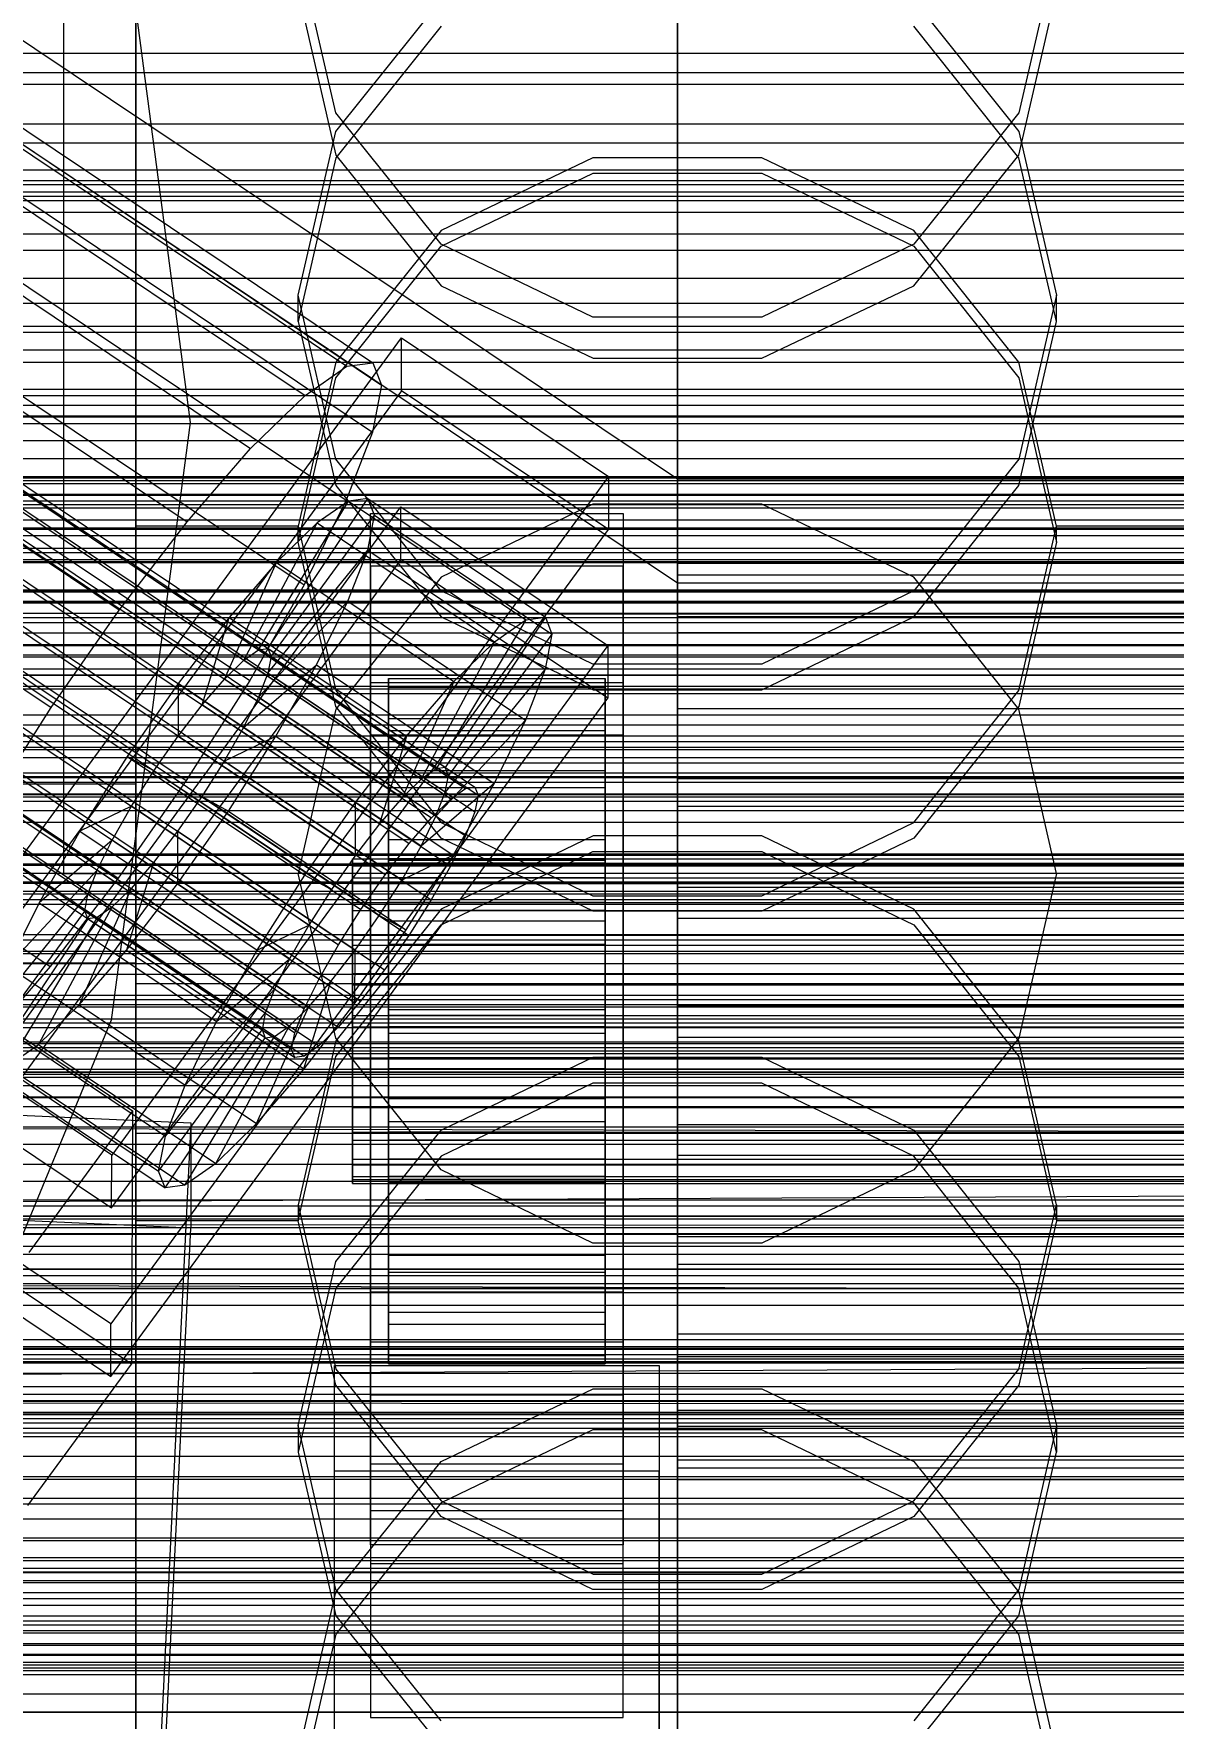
# Model space of a CAD drawing. Header units: millimetres. Extents: x -1970 to 59977, y -50268 to 6837.
# Drawn here: x -165.7 to -102.5, y -34321.8 to -34228.5 of the extents above; entities that cross this region are included whole.
import ezdxf

# ---------------------------------------------------------------- set-up
doc = ezdxf.new("R2010")
doc.units = ezdxf.units.MM
for name, color, linetype, lineweight in [('COTAS_O', 1, 'Continuous', 0), ('frontal_briquetadora', 7, 'Continuous', 0), ('frontal_C01', 7, 'Continuous', 0), ('frontal_C02', 7, 'Continuous', 0), ('frontal_C03', 7, 'Continuous', 0), ('frontal_mezcladora', 7, 'Continuous', 0), ('frontal_secador', 7, 'Continuous', 0)]:
    doc.layers.add(name, color=color, linetype=linetype, lineweight=lineweight)
doc.dimstyles.new('R19_100', dxfattribs={"dimtxt": 250, "dimasz": 150, "dimexe": 150, "dimexo": 80, "dimgap": 100, "dimtad": 1, "dimtih": 1, "dimtoh": 1, "dimdsep": 46, "dimcen": 0.09, "dimadec": 0, "dimazin": 0, "dimtfac": 1, "dimtdec": 4, "dimtofl": 0, "dimtmove": 0, "dimatfit": 3, "dimfxl": 1, "dimtolj": 1, "dimtzin": 0, "dimarcsym": 0})

# ---------------------------------------------------------------- blocks, each defined once
blk = doc.blocks.new('*D39')
at = {"layer": 'COTAS_O', "color": 0, "lineweight": -2, "transparency": 16777216}
for p, q in [((-1725, -34320), (-1725, -33550)), ((1725, -34320), (1725, -33550)), ((-1575, -33700), (1575, -33700))]:
    blk.add_line(p, q, dxfattribs=at)
at = {"layer": 'COTAS_O', "color": 0, "transparency": 16777216}
for points in [[(-1575, -33675), (-1575, -33725), (-1725, -33700)], [(1575, -33675), (1575, -33725), (1725, -33700)]]:
    blk.add_solid(points, dxfattribs=at)
at = {"layer": 'Defpoints', "color": 0, "transparency": 16777216}
for p in [(1725, -33700), (-1725, -34400), (1725, -34400)]:
    blk.add_point(p, dxfattribs=at)
blk = doc.blocks.new('*D42')
at = {"layer": 'COTAS_O', "color": 0, "lineweight": -2, "transparency": 16777216}
for p, q in [((-570, -33700), (200, -33700)), ((50, -34750), (50, -33850)), ((-570, -34900), (200, -34900))]:
    blk.add_line(p, q, dxfattribs=at)
at = {"layer": 'COTAS_O', "color": 0, "transparency": 16777216}
for points in [[(25, -33850), (75, -33850), (50, -33700)], [(25, -34750), (75, -34750), (50, -34900)]]:
    blk.add_solid(points, dxfattribs=at)
at = {"layer": 'Defpoints', "color": 0, "transparency": 16777216}
for p in [(-650, -33700), (50, -33700), (-650, -34900)]:
    blk.add_point(p, dxfattribs=at)
blk = doc.blocks.new('*D43')
at = {"layer": 'COTAS_O', "color": 0, "lineweight": -2, "transparency": 16777216}
for p, q in [((-650, -34820), (-650, -34050)), ((650, -34820), (650, -34050)), ((-500, -34200), (500, -34200))]:
    blk.add_line(p, q, dxfattribs=at)
at = {"layer": 'COTAS_O', "color": 0, "transparency": 16777216}
for points in [[(-500, -34175), (-500, -34225), (-650, -34200)], [(500, -34175), (500, -34225), (650, -34200)]]:
    blk.add_solid(points, dxfattribs=at)
at = {"layer": 'Defpoints', "color": 0, "transparency": 16777216}
for p in [(650, -34200), (-650, -34900), (650, -34900)]:
    blk.add_point(p, dxfattribs=at)

msp = doc.modelspace()

# ---------------------------------------------------------------- linework, layer by layer
at = {"layer": 'frontal_briquetadora'}
for p, q in [((-164, -34275), (-164, -34100)), ((-160, -34275), (-160, -34100)), ((-160, -34230.777), (-160, -34213.121)), ((-160, -34230.795), (-160, -34213.146)), ((-160, -34214.834), (-160, -34231.817)), ((-160, -34214.989), (-160, -34234.699)), ((-160, -34235.317), (-160, -34215.602)), ((-160, -34235.935), (-160, -34216.216)), ((-160, -34236.554), (-160, -34218.511)), ((-160, -34236.567), (-160, -34218.531)), ((-160, -34236.349), (-160, -34218.887)), ((-160, -34229.476), (-160, -34220.449)), ((-160, -34222.139), (-160, -34232.599)), ((-160, -34240.974), (-160, -34223.076)), ((-160, -34224.036), (-160, -34242.423)), ((-160, -34224.051), (-160, -34242.431)), ((-148.92, -34232.849), (-151, -34223.801)), ((-109, -34223.801), (-111.08, -34232.849)), ((-151, -34226.151), (-148.92, -34235.184)), ((-148.92, -34233.872), (-143.094, -34226.61)), ((-116.906, -34226.61), (-111.08, -34233.872)), ((-111.08, -34235.184), (-109, -34226.151)), ((-143.093, -34228.052), (-148.92, -34235.335)), ((-111.08, -34235.335), (-116.907, -34228.052)), ((-160, -34243.579), (-160, -34229.476)), ((-160, -34233.425), (-160, -34230)), ((-160, -34249.516), (-160, -34230.777)), ((-160, -34249.527), (-160, -34230.795)), ((-160, -34231.817), (-160, -34250.459)), ((-160, -34232.599), (-160, -34247.659)), ((-160, -34243.18), (-160, -34233.425)), ((-143.094, -34240.124), (-148.92, -34232.849)), ((-111.08, -34232.849), (-116.906, -34240.124)), ((-151, -34242.945), (-148.92, -34233.872)), ((-111.08, -34233.872), (-109, -34242.945)), ((-160, -34234.699), (-160, -34254.513)), ((-160, -34255.133), (-160, -34235.317)), ((-148.92, -34235.335), (-151, -34244.416)), ((-148.92, -34235.184), (-143.093, -34242.429)), ((-134.674, -34235.331), (-143.094, -34239.371)), ((-125.326, -34235.331), (-134.674, -34235.331)), ((-116.906, -34239.371), (-125.326, -34235.331)), ((-116.907, -34242.429), (-111.08, -34235.184)), ((-109, -34244.416), (-111.08, -34235.335)), ((-160, -34255.753), (-160, -34235.935)), ((-143.093, -34240.238), (-134.673, -34236.188)), ((-134.673, -34236.188), (-125.327, -34236.188)), ((-125.327, -34236.188), (-116.907, -34240.238)), ((-160, -34255.296), (-160, -34236.349)), ((-160, -34255.539), (-160, -34236.554)), ((-160, -34255.545), (-160, -34236.567)), ((-143.094, -34239.371), (-148.92, -34246.657)), ((-111.08, -34246.657), (-116.906, -34239.371)), ((-148.92, -34247.536), (-143.093, -34240.238)), ((-134.674, -34244.169), (-143.094, -34240.124)), ((-116.906, -34240.124), (-125.326, -34244.169)), ((-116.907, -34240.238), (-111.08, -34247.536)), ((-160, -34260.18), (-160, -34240.974)), ((-160, -34244.812), (-160, -34242.235)), ((-160, -34242.235), (-160, -34246.502)), ((-160, -34242.423), (-160, -34261.608)), ((-160, -34242.431), (-160, -34261.61)), ((-143.093, -34242.429), (-134.673, -34246.449)), ((-125.327, -34246.449), (-116.907, -34242.429)), ((-160, -34257.779), (-160, -34243.18)), ((-160, -34260.611), (-160, -34243.579)), ((-148.92, -34252.035), (-151, -34242.945)), ((-151, -34244.416), (-151, -34242.945)), ((-109, -34242.945), (-111.08, -34252.036)), ((-109, -34244.416), (-109, -34242.945)), ((-151, -34244.416), (-148.92, -34253.497)), ((-125.326, -34244.169), (-134.674, -34244.169)), ((-111.08, -34253.497), (-109, -34244.416)), ((-160, -34253.838), (-160, -34244.812)), ((-160, -34246.502), (-160, -34256.961)), ((-134.673, -34246.449), (-125.327, -34246.449)), ((-148.92, -34246.657), (-151, -34255.753)), ((-109, -34255.753), (-111.08, -34246.657)), ((-160, -34247.659), (-160, -34265.027)), ((-151, -34256.636), (-148.92, -34247.536)), ((-111.08, -34247.536), (-109, -34256.636)), ((-160, -34268.879), (-160, -34249.516)), ((-160, -34268.884), (-160, -34249.527)), ((-160, -34250.459), (-160, -34270.044)), ((-143.094, -34259.336), (-148.92, -34252.035)), ((-111.08, -34252.036), (-116.906, -34259.336)), ((-160, -34267.941), (-160, -34253.838)), ((-148.92, -34253.497), (-143.093, -34260.779)), ((-116.907, -34260.779), (-111.08, -34253.497)), ((-160, -34254.513), (-160, -34274.379)), ((-134.674, -34254.527), (-143.094, -34258.582)), ((-125.326, -34254.527), (-134.674, -34254.527)), ((-116.906, -34258.582), (-125.326, -34254.527)), ((-160, -34275), (-160, -34255.133)), ((-160, -34275), (-160, -34255.296)), ((-160, -34275), (-160, -34255.545)), ((-151, -34255.753), (-160, -34255.753)), ((-160, -34275.621), (-160, -34255.753)), ((-151, -34256.636), (-151, -34255.753)), ((-151, -34255.753), (-148.92, -34264.86)), ((-111.08, -34264.86), (-109, -34255.753)), ((-109, -34256.636), (-109, -34255.753)), ((-91, -34255.753), (-109, -34255.753)), ((-148.92, -34265.737), (-151, -34256.636)), ((-109, -34256.636), (-111.08, -34265.737)), ((-160, -34256.961), (-160, -34272.021)), ((-160, -34275), (-160, -34257.779)), ((-143.094, -34258.582), (-148.92, -34265.888)), ((-111.08, -34265.888), (-116.906, -34258.582)), ((-134.674, -34263.393), (-143.094, -34259.336)), ((-116.906, -34259.336), (-125.326, -34263.393)), ((-160, -34279.956), (-160, -34260.18)), ((-160, -34260.611), (200, -34260.611)), ((-160, -34277.979), (-160, -34260.611)), ((-143.093, -34260.779), (-134.673, -34264.821)), ((-125.327, -34264.821), (-116.907, -34260.779)), ((-160, -34261.61), (-160, -34281.116)), ((-125.326, -34263.393), (-134.674, -34263.393)), ((-160, -34265.027), (200, -34265.027)), ((-160, -34265.027), (-160, -34282.059)), ((-148.92, -34264.86), (-143.094, -34272.168)), ((-134.673, -34264.821), (-125.327, -34264.821)), ((-116.906, -34272.168), (-111.08, -34264.86)), ((-148.92, -34265.888), (-151, -34275)), ((-143.093, -34273.035), (-148.92, -34265.737)), ((-111.08, -34265.737), (-116.907, -34273.035)), ((-109, -34275), (-111.08, -34265.888)), ((-160, -34284.973), (-160, -34267.941)), ((-160, -34288.446), (-160, -34268.879)), ((200, -34268.884), (-160, -34268.884)), ((-160, -34288.435), (-160, -34268.884)), ((-160, -34270.044), (-396, -34270.044)), ((-160, -34270.044), (-160, -34289.82)), ((-160, -34272.021), (-160, -34289.389)), ((-143.094, -34272.168), (-134.674, -34276.228)), ((-125.326, -34276.228), (-116.906, -34272.168)), ((-134.673, -34272.915), (-143.093, -34276.965)), ((-134.673, -34277.085), (-143.093, -34273.035)), ((-125.327, -34272.915), (-134.673, -34272.915)), ((-116.907, -34276.965), (-125.327, -34272.915)), ((-116.907, -34273.035), (-125.327, -34277.085)), ((-160, -34274.379), (-160, -34294.247)), ((-143.094, -34277.832), (-134.674, -34273.772)), ((-134.674, -34273.772), (-125.326, -34273.772)), ((-125.326, -34273.772), (-116.906, -34277.832)), ((-160, -34275), (-396, -34275)), ((-164, -34275), (-160, -34275)), ((200, -34275), (-160, -34275)), ((-160, -34275), (-160, -34294.5)), ((-160, -34275), (-160, -34294.704)), ((-160, -34275), (-160, -34292.221)), ((-160, -34275), (-160, -34294.515)), ((-151, -34275), (-160, -34275)), ((-160, -34275), (-160, -34294.867)), ((-148.92, -34284.112), (-151, -34275)), ((-109, -34275), (-111.08, -34284.112)), ((-91, -34275), (-109, -34275)), ((-160, -34295.487), (-160, -34275.621)), ((-134.674, -34276.228), (-125.326, -34276.228)), ((-143.093, -34276.965), (-148.92, -34284.263)), ((-125.327, -34277.085), (-134.673, -34277.085)), ((-111.08, -34284.263), (-116.907, -34276.965)), ((-160, -34293.039), (-160, -34277.979)), ((-148.92, -34285.14), (-143.094, -34277.832)), ((-116.906, -34277.832), (-111.08, -34285.14)), ((-160, -34279.956), (-396, -34279.956)), ((-160, -34299.541), (-160, -34279.956)), ((200, -34281.116), (-160, -34281.116)), ((-160, -34281.116), (-160, -34300.517)), ((-160, -34281.121), (-160, -34300.538)), ((-160, -34282.059), (-160, -34296.162)), ((-148.92, -34284.263), (-151, -34293.364)), ((-143.094, -34291.418), (-148.92, -34284.112)), ((-111.08, -34284.112), (-116.906, -34291.418)), ((-109, -34293.364), (-111.08, -34284.263)), ((-160, -34284.973), (200, -34284.973)), ((-160, -34302.341), (-160, -34284.973)), ((-151, -34294.247), (-148.92, -34285.14)), ((-143.093, -34289.221), (-134.673, -34285.179)), ((-134.673, -34285.179), (-125.327, -34285.179)), ((-125.327, -34285.179), (-116.907, -34289.221)), ((-111.08, -34285.14), (-109, -34294.247)), ((-134.674, -34286.607), (-143.094, -34290.664)), ((-125.326, -34286.607), (-134.674, -34286.607)), ((-116.906, -34290.664), (-125.326, -34286.607)), ((-160, -34307.656), (-160, -34288.435)), ((-160, -34307.682), (-160, -34288.446)), ((-160, -34289.389), (200, -34289.389)), ((-160, -34289.389), (-160, -34306.421)), ((-148.92, -34296.503), (-143.093, -34289.221)), ((-116.907, -34289.221), (-111.08, -34296.503)), ((-160, -34289.82), (-160, -34309.026)), ((-143.094, -34290.664), (-148.92, -34297.965)), ((-111.08, -34297.964), (-116.906, -34290.664)), ((-160, -34292.221), (-160, -34306.82)), ((-134.674, -34295.473), (-143.094, -34291.418)), ((-116.906, -34291.418), (-125.326, -34295.473)), ((-160, -34303.498), (-160, -34293.039)), ((-151, -34293.364), (-151, -34294.247)), ((-151, -34293.364), (-148.92, -34302.464)), ((-111.08, -34302.464), (-109, -34293.364)), ((-109, -34293.364), (-109, -34294.247)), ((-151, -34294.247), (-160, -34294.247)), ((-160, -34294.247), (-160, -34314.065)), ((-160, -34294.5), (-160, -34313.519)), ((-160, -34294.515), (-160, -34313.55)), ((-160, -34294.704), (-160, -34313.651)), ((-160, -34294.867), (-160, -34314.683)), ((-148.92, -34303.343), (-151, -34294.247)), ((-109, -34294.247), (-111.08, -34303.343)), ((-91, -34294.247), (-109, -34294.247)), ((-160, -34315.301), (-160, -34295.487)), ((-125.326, -34295.473), (-134.674, -34295.473)), ((-160, -34296.162), (-160, -34305.188)), ((-151, -34305.584), (-148.92, -34296.503)), ((-111.08, -34296.503), (-109, -34305.584)), ((-148.92, -34297.965), (-151, -34307.055)), ((-109, -34307.055), (-111.08, -34297.964)), ((-160, -34318.183), (-160, -34299.541)), ((-160, -34300.517), (-160, -34319.289)), ((-160, -34300.538), (-160, -34319.325)), ((-160, -34317.401), (-160, -34302.341)), ((-148.92, -34302.464), (-143.093, -34309.762)), ((-116.907, -34309.762), (-111.08, -34302.464)), ((-143.094, -34310.629), (-148.92, -34303.343)), ((-111.08, -34303.343), (-116.906, -34310.629)), ((-160, -34307.765), (-160, -34303.498)), ((-143.093, -34307.571), (-134.673, -34303.551)), ((-134.673, -34303.551), (-125.327, -34303.551)), ((-125.327, -34303.551), (-116.907, -34307.571)), ((-160, -34305.188), (-160, -34307.765)), ((-151, -34305.584), (-151, -34307.055)), ((-148.92, -34314.665), (-151, -34305.584)), ((-134.674, -34305.831), (-143.094, -34309.876)), ((-125.326, -34305.831), (-134.674, -34305.831)), ((-116.906, -34309.876), (-125.326, -34305.831)), ((-109, -34305.584), (-111.08, -34314.665)), ((-109, -34305.584), (-109, -34307.055)), ((-160, -34306.421), (-160, -34320.524)), ((-160, -34306.82), (-160, -34316.575)), ((-151, -34307.055), (-148.92, -34316.128)), ((-111.08, -34316.128), (-109, -34307.055)), ((-160, -34326.072), (-160, -34307.656)), ((-160, -34326.113), (-160, -34307.682)), ((-148.92, -34314.816), (-143.093, -34307.571)), ((-116.907, -34307.571), (-111.08, -34314.816)), ((-160, -34309.026), (-160, -34326.924)), ((-143.094, -34309.876), (-148.92, -34317.151)), ((-143.093, -34309.762), (-134.673, -34313.812)), ((-125.327, -34313.812), (-116.907, -34309.762)), ((-111.08, -34317.151), (-116.906, -34309.876)), ((-134.674, -34314.669), (-143.094, -34310.629)), ((-116.906, -34310.629), (-125.326, -34314.669)), ((-160, -34313.519), (-160, -34331.59)), ((-160, -34313.55), (-160, -34331.635)), ((-160, -34313.651), (-160, -34331.113)), ((-160, -34314.065), (-160, -34333.784)), ((-160, -34314.683), (-160, -34334.398)), ((-143.093, -34321.948), (-148.92, -34314.665)), ((-125.326, -34314.669), (-134.674, -34314.669)), ((-134.673, -34313.812), (-125.327, -34313.812)), ((-111.08, -34314.665), (-116.907, -34321.948)), ((-160, -34335.011), (-160, -34315.301)), ((-151, -34323.849), (-148.92, -34314.816)), ((-111.08, -34314.816), (-109, -34323.849)), ((-148.92, -34316.128), (-143.094, -34323.39)), ((-116.906, -34323.39), (-111.08, -34316.128)), ((-160, -34316.575), (-160, -34320)), ((-160, -34327.861), (-160, -34317.401)), ((-148.92, -34317.151), (-151, -34326.199)), ((-109, -34326.199), (-111.08, -34317.151)), ((-160, -34335.166), (-160, -34318.183)), ((-160, -34319.289), (-160, -34336.971)), ((-160, -34319.325), (-160, -34337.021)), ((-160, -34320.524), (-160, -34329.551))]:
    msp.add_line(p, q, dxfattribs=at)
at = {"layer": 'frontal_C01'}
for p, q in [((-130, -34428.251), (-130, -34116.064)), ((-130, -34121.752), (-130, -34433.939)), ((-425, -34231.251), (425, -34231.251)), ((-311.15, -34284.83), (311.15, -34284.83)), ((-311.15, -34285.272), (311.15, -34285.272)), ((-311.15, -34286.115), (311.15, -34286.115)), ((-311.15, -34287.412), (311.15, -34287.412)), ((-311.15, -34289.04), (311.15, -34289.04)), ((-311.15, -34291.103), (311.15, -34291.103)), ((-311.15, -34293.405), (311.15, -34293.405)), ((-311.15, -34296.094), (311.15, -34296.094)), ((-311.15, -34298.913), (311.15, -34298.913)), ((-440, -34301.196), (440, -34301.196)), ((-440, -34301.353), (440, -34301.353)), ((-440, -34301.652), (440, -34301.652)), ((-440, -34302.111), (440, -34302.111)), ((311.15, -34302.045), (-311.15, -34302.045)), ((-440, -34302.688), (440, -34302.688)), ((-440, -34303.419), (440, -34303.419)), ((-440, -34304.235), (440, -34304.235)), ((-440, -34305.188), (440, -34305.188)), ((-311.15, -34305.189), (311.15, -34305.189)), ((-440, -34306.186), (440, -34306.186)), ((440, -34307.296), (-440, -34307.296)), ((-440, -34308.41), (440, -34308.41)), ((-311.15, -34308.55), (311.15, -34308.55)), ((-440, -34309.601), (440, -34309.601)), ((-440, -34310.754), (440, -34310.754)), ((-311.15, -34311.805), (311.15, -34311.805)), ((-440, -34311.945), (440, -34311.945)), ((-440, -34313.059), (440, -34313.059)), ((-440, -34314.169), (440, -34314.169)), ((-440, -34315.168), (440, -34315.168)), ((-311.15, -34315.166), (311.15, -34315.166)), ((-440, -34316.121), (440, -34316.121)), ((-440, -34316.936), (440, -34316.936)), ((-440, -34317.668), (440, -34317.668)), ((-440, -34318.244), (440, -34318.244)), ((-311.15, -34318.31), (311.15, -34318.31)), ((-440, -34318.704), (440, -34318.704)), ((-440, -34319.002), (440, -34319.002)), ((-440, -34319.159), (440, -34319.159)), ((-311.15, -34321.442), (311.15, -34321.442))]:
    msp.add_line(p, q, dxfattribs=at)
at = {"layer": 'frontal_C02'}
for p, q in [((-130, -34253.153), (-130, -33968.332)), ((-130, -33974.073), (-130, -34258.894)), ((-331.181, -34123.206), (-146.872, -34246.69)), ((-332.629, -34123.403), (-148.32, -34246.887)), ((-334.938, -34125.027), (-150.629, -34248.511)), ((-330.692, -34124.45), (-146.383, -34247.934)), ((-355.53, -34127.044), (-141.731, -34270.286)), ((-355.017, -34126.974), (-141.218, -34270.216)), ((-331.197, -34127.049), (-146.887, -34250.533)), ((-356.348, -34127.62), (-142.549, -34270.861)), ((-354.844, -34127.415), (-141.045, -34270.657)), ((-337.95, -34127.967), (-153.641, -34251.451)), ((-357.415, -34128.661), (-143.617, -34271.903)), ((-355.022, -34128.336), (-141.224, -34271.577)), ((-355.541, -34129.675), (-141.742, -34272.916)), ((-358.659, -34130.099), (-144.861, -34273.34)), ((-356.363, -34131.34), (-142.565, -34274.581)), ((-332.659, -34130.826), (-148.35, -34254.31)), ((-146.196, -34275.075), (-359.995, -34131.833)), ((-341.461, -34132.023), (-157.152, -34255.507)), ((-357.434, -34133.217), (-143.635, -34276.459)), ((-361.332, -34133.747), (-147.533, -34276.989)), ((-358.68, -34135.18), (-144.881, -34278.422)), ((-362.578, -34135.71), (-148.779, -34278.952)), ((-334.981, -34135.525), (-150.672, -34259.009)), ((-360.017, -34137.094), (-146.218, -34280.336)), ((-160.922, -34260.403), (-345.231, -34136.919)), ((-363.648, -34137.588), (-149.85, -34280.829)), ((-361.352, -34138.829), (-147.554, -34282.07)), ((-364.471, -34139.253), (-150.672, -34282.494)), ((-364.989, -34140.591), (-151.191, -34283.833)), ((-362.596, -34140.266), (-148.798, -34283.508)), ((-338.003, -34140.825), (-153.694, -34264.309)), ((-365.168, -34141.512), (-151.369, -34284.754)), ((-364.995, -34141.953), (-151.196, -34285.194)), ((-364.482, -34141.883), (-150.683, -34285.125)), ((-363.664, -34141.308), (-149.865, -34284.549)), ((-349.002, -34142.321), (-164.693, -34265.805)), ((-341.52, -34146.364), (-157.211, -34269.848)), ((-345.291, -34151.766), (-160.982, -34275.25)), ((-349.061, -34156.662), (-164.752, -34280.146)), ((-130, -34253.153), (-228.298, -34187.295)), ((-228.298, -34193.036), (-130, -34258.894)), ((-172.809, -34282.915), (-145.277, -34245.322)), ((-145.289, -34248.245), (-145.277, -34245.322)), ((-145.277, -34245.322), (-133.809, -34253.006)), ((-150.629, -34248.511), (-148.32, -34246.887)), ((-148.32, -34246.887), (-146.872, -34246.69)), ((-146.872, -34246.69), (-146.383, -34247.934)), ((-145.289, -34248.245), (-172.821, -34285.838)), ((-146.383, -34247.934), (-146.887, -34250.533)), ((-133.821, -34255.928), (-145.289, -34248.245)), ((-153.641, -34251.451), (-150.629, -34248.511)), ((-146.887, -34250.533), (-148.35, -34254.31)), ((-157.152, -34255.507), (-153.641, -34251.451)), ((-133.809, -34253.006), (-161.341, -34290.598)), ((-133.809, -34253.006), (-133.821, -34255.928)), ((-130, -34537.975), (-130, -34253.153)), ((0, -34253.153), (-130, -34253.153)), ((-172.847, -34292.267), (-145.315, -34254.675)), ((-153.199, -34262.602), (-148.226, -34254.358)), ((-152.686, -34262.532), (-147.143, -34254.211)), ((-148.35, -34254.31), (-150.672, -34259.009)), ((-148.226, -34254.358), (-149.953, -34255.573)), ((-147.143, -34254.211), (-148.226, -34254.358)), ((-148.226, -34254.358), (-138.396, -34260.944)), ((-147.143, -34254.211), (-137.313, -34260.797)), ((-146.777, -34255.141), (-147.143, -34254.211)), ((-145.327, -34257.597), (-145.315, -34254.675)), ((-145.315, -34254.675), (-133.847, -34262.358)), ((-160.922, -34260.403), (-157.152, -34255.507)), ((-154.017, -34263.178), (-149.953, -34255.573)), ((-152.513, -34262.973), (-146.777, -34255.141)), ((-149.953, -34255.573), (-152.207, -34257.772)), ((-149.953, -34255.573), (-140.123, -34262.159)), ((-147.155, -34257.085), (-146.777, -34255.141)), ((-147, -34257.975), (-147, -34255.052)), ((-147, -34255.052), (-133, -34255.052)), ((-147, -34300.956), (-147, -34255.052)), ((-146.777, -34255.141), (-136.948, -34261.727)), ((-133, -34255.052), (-133, -34257.975)), ((-133, -34255.052), (-133, -34300.956)), ((-161.353, -34293.521), (-133.821, -34255.928)), ((-145.327, -34257.597), (-172.859, -34295.19)), ((-152.692, -34263.894), (-147.155, -34257.085)), ((-148.249, -34259.911), (-147.155, -34257.085)), ((-147.155, -34257.085), (-137.325, -34263.671)), ((-133.859, -34265.281), (-145.327, -34257.597)), ((-155.085, -34264.219), (-152.207, -34257.772)), ((-152.207, -34257.772), (-154.833, -34260.807)), ((-152.207, -34257.772), (-142.377, -34264.358)), ((-133, -34257.975), (-147, -34257.975)), ((-147, -34257.975), (-147, -34303.879)), ((-133, -34303.879), (-133, -34257.975)), ((-130, -34258.895), (-130, -34257.801)), ((-130, -34257.801), (-130, -34258.437)), ((-130, -34257.801), (130, -34257.801)), ((-130, -34258.437), (-130, -34260.76)), ((-130, -34258.437), (130, -34258.437)), ((-150.672, -34259.009), (-153.694, -34264.309)), ((-130, -34258.894), (-130, -34543.716)), ((-130, -34258.894), (0, -34258.894)), ((-130, -34261.644), (-130, -34258.895)), ((-130, -34258.895), (130, -34258.895)), ((-164.693, -34265.805), (-160.922, -34260.403)), ((-153.21, -34265.233), (-148.249, -34259.911)), ((-149.985, -34263.426), (-148.249, -34259.911)), ((-148.249, -34259.911), (-138.419, -34266.497)), ((-154.833, -34260.807), (-157.653, -34264.469)), ((-156.329, -34265.657), (-154.833, -34260.807)), ((-154.833, -34260.807), (-145.003, -34267.392)), ((-138.396, -34260.944), (-143.369, -34269.188)), ((-137.313, -34260.797), (-142.856, -34269.118)), ((-140.123, -34262.159), (-138.396, -34260.944)), ((-138.396, -34260.944), (-137.313, -34260.797)), ((-137.313, -34260.797), (-136.948, -34261.727)), ((-130, -34260.76), (-130, -34264.611)), ((-130, -34260.76), (130, -34260.76)), ((-133.847, -34262.358), (-161.379, -34299.951)), ((-140.123, -34262.159), (-144.188, -34269.763)), ((-136.948, -34261.727), (-142.683, -34269.559)), ((-142.377, -34264.358), (-140.123, -34262.159)), ((-136.948, -34261.727), (-137.325, -34263.671)), ((-133.847, -34262.358), (-133.859, -34265.281)), ((-130, -34265.861), (-130, -34261.644)), ((-130, -34261.644), (130, -34261.644)), ((-155.085, -34264.219), (-154.017, -34263.178)), ((-154.017, -34263.178), (-153.199, -34262.602)), ((-144.188, -34269.763), (-154.017, -34263.178)), ((-153.199, -34262.602), (-152.686, -34262.532)), ((-143.369, -34269.188), (-153.199, -34262.602)), ((-152.513, -34262.973), (-152.692, -34263.894)), ((-142.856, -34269.118), (-152.686, -34262.532)), ((-152.686, -34262.532), (-152.513, -34262.973)), ((-142.683, -34269.559), (-152.513, -34262.973)), ((-156.329, -34265.657), (-155.085, -34264.219)), ((-145.255, -34270.805), (-155.085, -34264.219)), ((-154.033, -34266.898), (-149.985, -34263.426)), ((-152.692, -34263.894), (-153.21, -34265.233)), ((-142.862, -34270.48), (-152.692, -34263.894)), ((-152.246, -34267.391), (-149.985, -34263.426)), ((-149.985, -34263.426), (-140.156, -34270.012)), ((-146, -34274.191), (-146, -34264.197)), ((-146, -34264.197), (-146, -34264.673)), ((-146, -34264.197), (-134, -34264.197)), ((-146, -34265.015), (-146, -34264.197)), ((-137.325, -34263.671), (-142.862, -34270.48)), ((-137.325, -34263.671), (-138.419, -34266.497)), ((-134, -34264.673), (-134, -34264.197)), ((-134, -34264.197), (-134, -34274.191)), ((-134, -34264.197), (-134, -34265.015)), ((-450, -34264.768), (450, -34264.768)), ((-157.653, -34264.469), (-160.474, -34268.509)), ((-157.653, -34264.469), (-157.665, -34267.391)), ((-147.823, -34271.055), (-157.653, -34264.469)), ((-153.694, -34264.309), (-157.211, -34269.848)), ((-147, -34267.327), (-147, -34264.405)), ((-147, -34264.405), (-133, -34264.405)), ((-147, -34310.309), (-147, -34264.405)), ((-146, -34274.416), (-146, -34264.673)), ((-146, -34264.673), (-146, -34266.41)), ((-146, -34264.673), (-134, -34264.673)), ((-146, -34274.578), (-146, -34265.015)), ((-146, -34265.015), (-134, -34265.015)), ((-146, -34267.071), (-146, -34265.015)), ((-142.377, -34264.358), (-145.255, -34270.805)), ((-145.003, -34267.392), (-142.377, -34264.358)), ((-134, -34266.41), (-134, -34264.673)), ((-134, -34264.673), (-134, -34274.416)), ((-134, -34265.015), (-134, -34274.578)), ((-134, -34265.015), (-134, -34267.071)), ((-133, -34264.405), (-133, -34267.327)), ((-133, -34264.405), (-133, -34310.309)), ((-130, -34264.611), (-130, -34269.728)), ((-130, -34264.611), (130, -34264.611)), ((-168.21, -34271.344), (-164.693, -34265.805)), ((-161.391, -34302.874), (-133.859, -34265.281)), ((-157.665, -34267.391), (-156.329, -34265.657)), ((-146.499, -34272.242), (-156.329, -34265.657)), ((-153.21, -34265.233), (-154.033, -34266.898)), ((-143.38, -34271.818), (-153.21, -34265.233)), ((-130, -34271.258), (-130, -34265.861)), ((-130, -34265.861), (130, -34265.861)), ((-154.033, -34266.898), (-155.103, -34268.775)), ((-144.203, -34273.483), (-154.033, -34266.898)), ((-146, -34275.239), (-146, -34266.41)), ((-146, -34266.41), (-146, -34269.291)), ((-146, -34266.41), (-134, -34266.41)), ((-146, -34275.553), (-146, -34267.071)), ((-146, -34267.071), (-134, -34267.071)), ((-146, -34270.226), (-146, -34267.071)), ((-138.419, -34266.497), (-143.38, -34271.818)), ((-138.419, -34266.497), (-140.156, -34270.012)), ((-134, -34269.291), (-134, -34266.41)), ((-134, -34266.41), (-134, -34275.239)), ((-134, -34267.071), (-134, -34275.553)), ((-134, -34267.071), (-134, -34270.226)), ((-159.001, -34269.305), (-157.665, -34267.391)), ((-157.665, -34267.391), (-147.835, -34273.977)), ((-155.103, -34268.775), (-152.246, -34267.391)), ((-154.877, -34271.534), (-152.246, -34267.391)), ((-152.246, -34267.391), (-142.416, -34273.976)), ((-147.823, -34271.055), (-145.003, -34267.392)), ((-133, -34267.327), (-147, -34267.327)), ((-147, -34267.327), (-147, -34313.232)), ((-145.003, -34267.392), (-146.499, -34272.242)), ((-133, -34313.232), (-133, -34267.327)), ((-160.474, -34268.509), (-163.105, -34272.653)), ((-159.001, -34269.305), (-160.474, -34268.509)), ((-160.474, -34268.509), (-150.644, -34275.095)), ((-155.103, -34268.775), (-156.35, -34270.738)), ((-145.274, -34275.361), (-155.103, -34268.775)), ((-157.211, -34269.848), (-160.982, -34275.25)), ((-160.247, -34271.268), (-159.001, -34269.305)), ((-149.171, -34275.891), (-159.001, -34269.305)), ((-146, -34276.604), (-146, -34269.291)), ((-146, -34269.291), (-146, -34273.119)), ((-146, -34269.291), (-134, -34269.291)), ((-144.188, -34269.763), (-145.255, -34270.805)), ((-143.369, -34269.188), (-144.188, -34269.763)), ((-142.856, -34269.118), (-143.369, -34269.188)), ((-142.862, -34270.48), (-142.683, -34269.559)), ((-142.683, -34269.559), (-142.856, -34269.118)), ((-134, -34273.119), (-134, -34269.291)), ((-134, -34269.291), (-134, -34276.604)), ((-130, -34269.728), (-130, -34275.762)), ((-130, -34269.728), (130, -34269.728)), ((-156.35, -34270.738), (-157.686, -34272.652)), ((-156.35, -34270.738), (-154.877, -34271.534)), ((-146.52, -34277.324), (-156.35, -34270.738)), ((-145.255, -34270.805), (-146.499, -34272.242)), ((-146, -34277.047), (-146, -34270.226)), ((-146, -34270.226), (-134, -34270.226)), ((-146, -34274.264), (-146, -34270.226)), ((-140.156, -34270.012), (-144.203, -34273.483)), ((-143.38, -34271.818), (-142.862, -34270.48)), ((-142.549, -34270.861), (-141.731, -34270.286)), ((-140.156, -34270.012), (-142.416, -34273.976)), ((-141.731, -34270.286), (-141.218, -34270.216)), ((-141.045, -34270.657), (-141.224, -34271.577)), ((-141.218, -34270.216), (-141.045, -34270.657)), ((-134, -34270.226), (-134, -34277.047)), ((-134, -34270.226), (-134, -34274.264)), ((-160.247, -34271.268), (-163.105, -34272.653)), ((-161.318, -34273.146), (-160.247, -34271.268)), ((-150.417, -34277.854), (-160.247, -34271.268)), ((-157.698, -34275.575), (-154.877, -34271.534)), ((-154.877, -34271.534), (-145.047, -34278.12)), ((-150.644, -34275.095), (-147.823, -34271.055)), ((-147.835, -34273.977), (-147.823, -34271.055)), ((-143.617, -34271.903), (-142.549, -34270.861)), ((-141.224, -34271.577), (-141.742, -34272.916)), ((-130, -34277.469), (-130, -34271.258)), ((-130, -34271.258), (130, -34271.258)), ((-163.105, -34272.653), (-165.365, -34276.617)), ((-163.105, -34272.653), (-153.275, -34279.239)), ((-157.686, -34272.652), (-159.022, -34274.387)), ((-157.686, -34272.652), (-157.698, -34275.575)), ((-147.856, -34279.238), (-157.686, -34272.652)), ((-146.499, -34272.242), (-147.835, -34273.977)), ((-144.861, -34273.34), (-143.617, -34271.903)), ((-144.203, -34273.483), (-143.38, -34271.818)), ((-161.318, -34273.146), (-165.365, -34276.617)), ((-162.14, -34274.811), (-161.318, -34273.146)), ((-151.488, -34279.732), (-161.318, -34273.146)), ((-146.196, -34275.075), (-144.861, -34273.34)), ((-146, -34278.417), (-146, -34273.119)), ((-146, -34273.119), (-146, -34277.632)), ((-146, -34273.119), (-134, -34273.119)), ((-145.274, -34275.361), (-144.203, -34273.483)), ((-141.742, -34272.916), (-142.565, -34274.581)), ((-134, -34277.632), (-134, -34273.119)), ((-134, -34273.119), (-134, -34278.417)), ((-159.022, -34274.387), (-160.518, -34279.237)), ((-159.022, -34274.387), (-160.266, -34275.824)), ((-149.192, -34280.973), (-159.022, -34274.387)), ((-147.835, -34273.977), (-149.171, -34275.891)), ((-148, -34274.578), (-148, -34274.191)), ((-148, -34274.191), (-148, -34274.416)), ((-148, -34274.191), (148, -34274.191)), ((-148, -34274.416), (-148, -34275.239)), ((-148, -34274.416), (148, -34274.416)), ((-146, -34274.416), (-146, -34274.191)), ((-134, -34274.191), (-146, -34274.191)), ((-146, -34274.191), (-146, -34274.578)), ((-146, -34278.959), (-146, -34274.264)), ((-146, -34274.264), (-134, -34274.264)), ((-146, -34278.909), (-146, -34274.264)), ((-146, -34275.239), (-146, -34274.416)), ((-134, -34274.416), (-146, -34274.416)), ((-142.416, -34273.976), (-145.274, -34275.361)), ((-142.416, -34273.976), (-145.047, -34278.12)), ((-134, -34274.191), (-134, -34274.416)), ((-134, -34274.578), (-134, -34274.191)), ((-134, -34274.264), (-134, -34278.959)), ((-134, -34274.264), (-134, -34278.909)), ((-134, -34274.416), (-134, -34275.239)), ((-162.14, -34274.811), (-167.102, -34280.132)), ((-160.982, -34275.25), (-164.752, -34280.146)), ((-162.659, -34276.149), (-162.14, -34274.811)), ((-152.311, -34281.397), (-162.14, -34274.811)), ((-153.275, -34279.239), (-150.644, -34275.095)), ((-150.644, -34275.095), (-149.171, -34275.891)), ((-148, -34275.553), (-148, -34274.578)), ((-148, -34274.578), (148, -34274.578)), ((-148, -34275.239), (-148, -34276.604)), ((-148, -34275.239), (148, -34275.239)), ((-147.533, -34276.989), (-146.196, -34275.075)), ((-146.52, -34277.324), (-145.274, -34275.361)), ((-134, -34274.578), (-146, -34274.578)), ((-146, -34274.578), (-146, -34275.553)), ((-146, -34276.604), (-146, -34275.239)), ((-134, -34275.239), (-146, -34275.239)), ((-142.565, -34274.581), (-143.635, -34276.459)), ((-134, -34275.553), (-134, -34274.578)), ((-134, -34275.239), (-134, -34276.604)), ((-162.659, -34276.149), (-168.196, -34282.958)), ((-160.266, -34275.824), (-163.144, -34282.271)), ((-162.837, -34277.07), (-162.659, -34276.149)), ((-152.829, -34282.735), (-162.659, -34276.149)), ((-160.266, -34275.824), (-161.333, -34276.866)), ((-160.518, -34279.237), (-157.698, -34275.575)), ((-150.436, -34282.41), (-160.266, -34275.824)), ((-157.698, -34275.575), (-147.868, -34282.161)), ((-149.171, -34275.891), (-150.417, -34277.854)), ((-148, -34277.047), (-148, -34275.553)), ((-148, -34275.553), (148, -34275.553)), ((-134, -34275.553), (-146, -34275.553)), ((-146, -34275.553), (-146, -34277.047)), ((-134, -34277.047), (-134, -34275.553)), ((-130, -34275.762), (-130, -34282.302)), ((130, -34275.762), (-130, -34275.762)), ((450, -34276.459), (-450, -34276.459)), ((-162.837, -34277.07), (-168.573, -34284.902)), ((-165.365, -34276.617), (-167.102, -34280.132)), ((-161.333, -34276.866), (-165.397, -34284.47)), ((-165.365, -34276.617), (-155.535, -34283.203)), ((-162.664, -34277.511), (-162.837, -34277.07)), ((-153.008, -34283.656), (-162.837, -34277.07)), ((-161.333, -34276.866), (-162.151, -34277.441)), ((-151.503, -34283.452), (-161.333, -34276.866)), ((-148.779, -34278.952), (-147.533, -34276.989)), ((-148, -34276.604), (-148, -34278.417)), ((-148, -34276.604), (148, -34276.604)), ((-148, -34278.959), (-148, -34277.047)), ((-148, -34277.047), (148, -34277.047)), ((-147.856, -34279.238), (-146.52, -34277.324)), ((-145.047, -34278.12), (-146.52, -34277.324)), ((-146, -34278.417), (-146, -34276.604)), ((-134, -34276.604), (-146, -34276.604)), ((-134, -34277.047), (-146, -34277.047)), ((-146, -34277.047), (-146, -34278.959)), ((-143.635, -34276.459), (-144.881, -34278.422)), ((-134, -34276.604), (-134, -34278.417)), ((-134, -34278.959), (-134, -34277.047)), ((-162.664, -34277.511), (-168.208, -34285.832)), ((-162.151, -34277.441), (-167.125, -34285.685)), ((-162.151, -34277.441), (-162.664, -34277.511)), ((-152.835, -34284.097), (-162.664, -34277.511)), ((-152.321, -34284.027), (-162.151, -34277.441)), ((-153.275, -34279.239), (-150.417, -34277.854)), ((-150.417, -34277.854), (-151.488, -34279.732)), ((-145.047, -34278.12), (-147.868, -34282.161)), ((-146, -34277.632), (-146, -34280.555)), ((-134, -34277.632), (-146, -34277.632)), ((-146, -34277.632), (-146, -34282.525)), ((-134, -34280.555), (-134, -34277.632)), ((-134, -34282.525), (-134, -34277.632)), ((-130, -34284.069), (-130, -34277.469)), ((-130, -34277.469), (130, -34277.469)), ((-149.85, -34280.829), (-148.779, -34278.952)), ((-148, -34278.417), (-148, -34280.555)), ((-148, -34278.417), (148, -34278.417)), ((-148, -34281.16), (-148, -34278.959)), ((-148, -34278.959), (148, -34278.959)), ((-144.881, -34278.422), (-146.218, -34280.336)), ((-146, -34280.555), (-146, -34278.417)), ((-134, -34278.417), (-146, -34278.417)), ((-146, -34281.16), (-146, -34278.909)), ((-146, -34278.909), (-134, -34278.909)), ((-146, -34283.846), (-146, -34278.909)), ((-134, -34278.959), (-146, -34278.959)), ((-146, -34278.959), (-146, -34281.16)), ((-134, -34278.417), (-134, -34280.555)), ((-134, -34278.909), (-134, -34281.16)), ((-134, -34278.909), (-134, -34283.846)), ((-134, -34281.16), (-134, -34278.959)), ((-164.752, -34280.146), (-168.263, -34284.202)), ((-167.102, -34280.132), (-157.272, -34286.718)), ((-163.144, -34282.271), (-160.518, -34279.237)), ((-160.518, -34279.237), (-150.688, -34285.823)), ((-155.535, -34283.203), (-153.275, -34279.239)), ((-155.535, -34283.203), (-151.488, -34279.732)), ((-151.488, -34279.732), (-152.311, -34281.397)), ((-149.192, -34280.973), (-147.856, -34279.238)), ((-147.868, -34282.161), (-147.856, -34279.238)), ((-171.658, -34280.472), (-160.19, -34288.155)), ((-150.688, -34285.823), (-149.192, -34280.973)), ((-150.672, -34282.494), (-149.85, -34280.829)), ((-150.436, -34282.41), (-149.192, -34280.973)), ((-148, -34280.555), (-148, -34282.872)), ((148, -34280.555), (-148, -34280.555)), ((-146.218, -34280.336), (-147.554, -34282.07)), ((-146, -34280.555), (-134, -34280.555)), ((-146, -34282.872), (-146, -34280.555)), ((-134, -34280.555), (-134, -34282.872)), ((-157.272, -34286.718), (-152.311, -34281.397)), ((-152.311, -34281.397), (-152.829, -34282.735)), ((-148, -34283.499), (-148, -34281.16)), ((-148, -34281.16), (148, -34281.16)), ((-134, -34281.16), (-146, -34281.16)), ((-146, -34281.16), (-146, -34283.499)), ((-134, -34283.499), (-134, -34281.16)), ((-161.341, -34290.598), (-172.809, -34282.915)), ((-165.397, -34284.47), (-163.144, -34282.271)), ((-163.144, -34282.271), (-153.314, -34288.857)), ((-158.366, -34289.544), (-152.829, -34282.735)), ((-153.314, -34288.857), (-150.436, -34282.41)), ((-152.829, -34282.735), (-153.008, -34283.656)), ((-151.503, -34283.452), (-150.436, -34282.41)), ((-151.191, -34283.833), (-150.672, -34282.494)), ((-147.868, -34282.161), (-150.688, -34285.823)), ((-147.554, -34282.07), (-148.798, -34283.508)), ((-148, -34282.872), (-148, -34285.211)), ((-148, -34282.872), (148, -34282.872)), ((-146, -34282.872), (-146, -34282.525)), ((-146, -34282.525), (-146, -34287.462)), ((-146, -34282.525), (-134, -34282.525)), ((-146, -34285.211), (-146, -34282.872)), ((-134, -34282.872), (-146, -34282.872)), ((-134, -34287.462), (-134, -34282.525)), ((-134, -34282.525), (-134, -34282.872)), ((-134, -34282.872), (-134, -34285.211)), ((-130, -34282.302), (-130, -34288.902)), ((-130, -34282.302), (130, -34282.302)), ((-168.196, -34282.958), (-158.366, -34289.544)), ((-158.743, -34291.488), (-153.008, -34283.656)), ((-157.272, -34286.718), (-155.535, -34283.203)), ((-155.567, -34291.056), (-151.503, -34283.452)), ((-153.008, -34283.656), (-152.835, -34284.097)), ((-152.321, -34284.027), (-151.503, -34283.452)), ((-151.369, -34284.754), (-151.191, -34283.833)), ((-148.798, -34283.508), (-149.865, -34284.549)), ((-148, -34285.816), (-148, -34283.499)), ((-148, -34283.499), (148, -34283.499)), ((-146, -34283.499), (-146, -34283.846)), ((-134, -34283.499), (-146, -34283.499)), ((-146, -34283.499), (-146, -34285.816)), ((-146, -34283.846), (-134, -34283.846)), ((-146, -34288.739), (-146, -34283.846)), ((-134, -34283.846), (-134, -34283.499)), ((-134, -34285.816), (-134, -34283.499)), ((-134, -34283.846), (-134, -34288.739)), ((-167.125, -34285.685), (-165.397, -34284.47)), ((-165.397, -34284.47), (-155.567, -34291.056)), ((-158.378, -34292.418), (-152.835, -34284.097)), ((-157.295, -34292.271), (-152.321, -34284.027)), ((-152.835, -34284.097), (-152.321, -34284.027)), ((-151.196, -34285.194), (-151.369, -34284.754)), ((-149.865, -34284.549), (-150.683, -34285.125)), ((-130, -34290.609), (-130, -34284.069)), ((-130, -34284.069), (130, -34284.069)), ((-168.573, -34284.902), (-158.743, -34291.488)), ((-167.125, -34285.685), (-157.295, -34292.271)), ((-150.683, -34285.125), (-151.196, -34285.194)), ((-148, -34285.211), (-148, -34287.412)), ((-148, -34285.211), (148, -34285.211)), ((-146, -34287.412), (-146, -34285.211)), ((-146, -34285.211), (-146, -34287.462)), ((-134, -34285.211), (-146, -34285.211)), ((-134, -34287.462), (-134, -34285.211)), ((-134, -34285.211), (-134, -34287.412)), ((-172.821, -34285.838), (-161.353, -34293.521)), ((-168.208, -34285.832), (-158.378, -34292.418)), ((-150.688, -34285.823), (-153.314, -34288.857)), ((-148, -34287.954), (-148, -34285.816)), ((-148, -34285.816), (148, -34285.816)), ((-146, -34285.816), (-146, -34288.739)), ((-134, -34285.816), (-146, -34285.816)), ((-146, -34285.816), (-146, -34287.954)), ((-134, -34288.739), (-134, -34285.816)), ((-134, -34287.954), (-134, -34285.816)), ((-158.366, -34289.544), (-157.272, -34286.718)), ((-148, -34287.412), (-148, -34289.324)), ((-148, -34287.412), (148, -34287.412)), ((-146, -34289.324), (-146, -34287.412)), ((-146, -34287.412), (-146, -34292.107)), ((-134, -34287.412), (-146, -34287.412)), ((-146, -34287.462), (-146, -34292.107)), ((-146, -34287.462), (-134, -34287.462)), ((-134, -34292.107), (-134, -34287.412)), ((-134, -34287.412), (-134, -34289.324)), ((-134, -34292.107), (-134, -34287.462)), ((-174.943, -34288.008), (-156.962, -34288.802)), ((-160.19, -34288.155), (-165.926, -34295.987)), ((-160.19, -34288.155), (-160.247, -34302.184)), ((-148, -34289.767), (-148, -34287.954)), ((-148, -34287.954), (148, -34287.954)), ((-146, -34287.954), (-146, -34293.252)), ((-134, -34287.954), (-146, -34287.954)), ((-146, -34287.954), (-146, -34289.767)), ((-134, -34293.252), (-134, -34287.954)), ((-134, -34289.767), (-134, -34287.954)), ((-156.962, -34288.802), (-159.83, -34348.179)), ((-156.962, -34288.802), (-156.962, -34294.648)), ((-153.314, -34288.857), (-155.567, -34291.056)), ((-148, -34289.324), (-148, -34290.818)), ((-148, -34289.324), (148, -34289.324)), ((-146, -34288.739), (-134, -34288.739)), ((-146, -34293.252), (-146, -34288.739)), ((-146, -34290.818), (-146, -34289.324)), ((-146, -34289.324), (-146, -34296.145)), ((-134, -34289.324), (-146, -34289.324)), ((-134, -34288.739), (-134, -34293.252)), ((-134, -34296.145), (-134, -34289.324)), ((-134, -34289.324), (-134, -34290.818)), ((-130, -34288.902), (-130, -34295.113)), ((-130, -34288.902), (130, -34288.902)), ((-158.743, -34291.488), (-158.366, -34289.544)), ((-148, -34291.132), (-148, -34289.767)), ((-148, -34289.767), (148, -34289.767)), ((-146, -34289.767), (-146, -34297.08)), ((-134, -34289.767), (-146, -34289.767)), ((-146, -34289.767), (-146, -34291.132)), ((-134, -34297.08), (-134, -34289.767)), ((-134, -34291.132), (-134, -34289.767)), ((-161.353, -34293.521), (-161.341, -34290.598)), ((-155.567, -34291.056), (-157.295, -34292.271)), ((-148, -34290.818), (-148, -34291.793)), ((-148, -34290.818), (148, -34290.818)), ((-148, -34291.955), (-148, -34291.132)), ((-148, -34291.132), (148, -34291.132)), ((-146, -34291.793), (-146, -34290.818)), ((-146, -34290.818), (-146, -34299.3)), ((-134, -34290.818), (-146, -34290.818)), ((-146, -34291.132), (-146, -34299.961)), ((-134, -34291.132), (-146, -34291.132)), ((-146, -34291.132), (-146, -34291.955)), ((-134, -34299.3), (-134, -34290.818)), ((-134, -34290.818), (-134, -34291.793)), ((-134, -34299.961), (-134, -34291.132)), ((-134, -34291.955), (-134, -34291.132)), ((-130, -34296.643), (-130, -34290.609)), ((-130, -34290.609), (130, -34290.609)), ((-161.379, -34299.951), (-172.847, -34292.267)), ((-158.378, -34292.418), (-158.743, -34291.488)), ((-157.295, -34292.271), (-158.378, -34292.418)), ((-148, -34291.793), (-148, -34292.18)), ((-148, -34291.793), (148, -34291.793)), ((-148, -34292.18), (-148, -34291.955)), ((-148, -34291.955), (148, -34291.955)), ((-148, -34292.18), (148, -34292.18)), ((-146, -34292.18), (-146, -34291.793)), ((-146, -34291.793), (-146, -34301.356)), ((-134, -34291.793), (-146, -34291.793)), ((-146, -34291.955), (-146, -34301.698)), ((-134, -34291.955), (-146, -34291.955)), ((-146, -34291.955), (-146, -34292.18)), ((-146, -34292.107), (-146, -34296.145)), ((-146, -34292.107), (-134, -34292.107)), ((-146, -34292.18), (-146, -34302.174)), ((-134, -34292.18), (-146, -34292.18)), ((-134, -34301.356), (-134, -34291.793)), ((-134, -34291.793), (-134, -34292.18)), ((-134, -34301.698), (-134, -34291.955)), ((-134, -34292.18), (-134, -34291.955)), ((-134, -34296.145), (-134, -34292.107)), ((-134, -34302.174), (-134, -34292.18)), ((-156.962, -34294.648), (-174.943, -34293.854)), ((-146, -34293.252), (-134, -34293.252)), ((-146, -34297.08), (-146, -34293.252)), ((-134, -34293.252), (-134, -34297.08)), ((-160.247, -34302.184), (-171.715, -34294.501)), ((-159.83, -34354.025), (-156.962, -34294.648)), ((-172.859, -34295.19), (-161.391, -34302.874)), ((-130, -34295.113), (-130, -34300.51)), ((-130, -34295.113), (130, -34295.113)), ((-146, -34296.145), (-146, -34299.3)), ((-146, -34296.145), (-134, -34296.145)), ((-134, -34299.3), (-134, -34296.145)), ((-130, -34301.76), (-130, -34296.643)), ((-130, -34296.643), (130, -34296.643)), ((-146, -34297.08), (-134, -34297.08)), ((-146, -34299.961), (-146, -34297.08)), ((-134, -34297.08), (-134, -34299.961)), ((450, -34298.24), (-450, -34298.24)), ((-147, -34312.196), (-147, -34298.167)), ((-147, -34298.167), (-133, -34298.167)), ((-147, -34307.73), (-147, -34298.167)), ((-133, -34298.167), (-133, -34312.196)), ((-133, -34298.167), (-133, -34307.73)), ((-146, -34299.3), (-146, -34301.356)), ((-146, -34299.3), (-134, -34299.3)), ((-134, -34301.356), (-134, -34299.3)), ((-161.391, -34302.874), (-161.379, -34299.951)), ((-146, -34299.961), (-134, -34299.961)), ((-146, -34301.698), (-146, -34299.961)), ((-134, -34299.961), (-134, -34301.698)), ((-130, -34300.51), (-130, -34304.727)), ((-130, -34300.51), (130, -34300.51)), ((-133, -34300.956), (-147, -34300.956)), ((-147, -34300.956), (-147, -34303.879)), ((-146, -34301.356), (-146, -34302.174)), ((-146, -34301.356), (-134, -34301.356)), ((-134, -34302.174), (-134, -34301.356)), ((-133, -34303.879), (-133, -34300.956)), ((-165.983, -34310.016), (-160.247, -34302.184)), ((-149, -34308.104), (-149, -34302.259)), ((-149, -34302.259), (-131, -34302.259)), ((-149, -34347.78), (-149, -34302.259)), ((-146, -34301.698), (-134, -34301.698)), ((-146, -34302.174), (-146, -34301.698)), ((-146, -34302.174), (-134, -34302.174)), ((-134, -34301.698), (-134, -34302.174)), ((-131, -34302.259), (-131, -34308.104)), ((-131, -34302.259), (-131, -34347.78)), ((-130, -34305.611), (-130, -34301.76)), ((-130, -34301.76), (130, -34301.76)), ((-147, -34303.879), (-133, -34303.879)), ((-130, -34304.727), (-130, -34307.476)), ((-130, -34304.727), (130, -34304.727)), ((-130, -34307.934), (-130, -34305.611)), ((-130, -34305.611), (130, -34305.611)), ((-131, -34308.104), (-149, -34308.104)), ((-149, -34353.626), (-149, -34308.104)), ((-133, -34307.73), (-147, -34307.73)), ((-147, -34307.73), (-147, -34321.759)), ((-133, -34321.759), (-133, -34307.73)), ((-131, -34353.626), (-131, -34308.104)), ((-130, -34307.476), (-130, -34308.57)), ((-130, -34307.476), (130, -34307.476)), ((-130, -34308.57), (-130, -34307.934)), ((-130, -34307.934), (130, -34307.934)), ((-130, -34308.57), (130, -34308.57)), ((-450, -34309.931), (450, -34309.931)), ((-133, -34310.309), (-147, -34310.309)), ((-147, -34310.309), (-147, -34313.232)), ((-133, -34313.232), (-133, -34310.309)), ((-133, -34312.196), (-147, -34312.196)), ((-147, -34312.196), (-147, -34321.759)), ((-133, -34321.759), (-133, -34312.196)), ((-147, -34313.232), (-133, -34313.232)), ((-147, -34321.759), (-133, -34321.759))]:
    msp.add_line(p, q, dxfattribs=at)
at = {"layer": 'frontal_C03'}
for p, q in [((1250, -34229.562), (-1250, -34229.562)), ((-1250, -34230.619), (1250, -34230.619)), ((1250, -34233.471), (-1250, -34233.471)), ((1250, -34234.529), (-1250, -34234.529)), ((-1250, -34236.6), (1250, -34236.6)), ((1250, -34236.836), (-1250, -34236.836)), ((-1250, -34237.233), (1250, -34237.233)), ((1250, -34237.49), (-1250, -34237.49)), ((-1250, -34237.697), (1250, -34237.697)), ((1250, -34238.371), (-1250, -34238.371)), ((-1250, -34239.553), (1250, -34239.553)), ((-1250, -34240.449), (1250, -34240.449)), ((-1250, -34243.401), (1250, -34243.401)), ((-1250, -34244.669), (1250, -34244.669)), ((1250, -34248.177), (-1250, -34248.177)), ((-1250, -34248.516), (1250, -34248.516)), ((1250, -34249.059), (-1250, -34249.059)), ((1250, -34249.712), (-1250, -34249.712)), ((-1250, -34250.068), (1250, -34250.068)), ((1250, -34252.019), (-1250, -34252.019)), ((-1500, -34252.99), (1500, -34252.99)), ((-1250, -34253.077), (1250, -34253.077)), ((-1500, -34253.214), (1500, -34253.214)), ((-1500, -34253.379), (1500, -34253.379)), ((-1500, -34254.036), (1500, -34254.036)), ((-1500, -34254.354), (1500, -34254.354)), ((-1250, -34254.549), (1250, -34254.549)), ((-1500, -34255.4), (1500, -34255.4)), ((-1500, -34255.849), (1500, -34255.849)), ((1250, -34255.929), (-1250, -34255.929)), ((1250, -34256.28), (-1250, -34256.28)), ((-1500, -34257.212), (1500, -34257.212)), ((1250, -34256.986), (-1250, -34256.986)), ((-1500, -34257.762), (1500, -34257.762)), ((-1500, -34259.35), (1500, -34259.35)), ((1250, -34259.294), (-1250, -34259.294)), ((1500, -34259.963), (-1500, -34259.963)), ((1250, -34259.947), (-1250, -34259.947)), ((1250, -34260.828), (-1250, -34260.828)), ((-1250, -34261.088), (1250, -34261.088)), ((-1500, -34261.667), (1500, -34261.667)), ((-1500, -34262.302), (1500, -34262.302)), ((-1250, -34262.881), (1250, -34262.881)), ((-1500, -34264.006), (1500, -34264.006)), ((-1500, -34264.619), (1500, -34264.619)), ((-1500, -34266.207), (1500, -34266.207)), ((-1500, -34266.757), (1500, -34266.757)), ((-1250, -34267.689), (1250, -34267.689)), ((-1500, -34268.12), (1500, -34268.12)), ((-1500, -34268.569), (1500, -34268.569)), ((-1500, -34269.615), (1500, -34269.615)), ((-1250, -34269.42), (1250, -34269.42)), ((-1500, -34269.933), (1500, -34269.933)), ((-1500, -34270.59), (1500, -34270.59)), ((-1500, -34270.754), (1500, -34270.754)), ((1250, -34270.635), (-1250, -34270.635)), ((-1500, -34270.979), (1500, -34270.979)), ((1250, -34271.516), (-1250, -34271.516)), ((1250, -34272.17), (-1250, -34272.17)), ((-1250, -34273.9), (1250, -34273.9)), ((1250, -34274.477), (-1250, -34274.477)), ((-1250, -34275.453), (1250, -34275.453)), ((-1250, -34275.534), (1250, -34275.534)), ((1250, -34278.387), (-1250, -34278.387)), ((-1250, -34279.3), (1250, -34279.3)), ((1250, -34279.444), (-1250, -34279.444)), ((-1250, -34280.567), (1250, -34280.567)), ((1250, -34281.751), (-1250, -34281.751)), ((1250, -34282.405), (-1250, -34282.405)), ((1250, -34283.286), (-1250, -34283.286)), ((-1250, -34283.52), (1250, -34283.52)), ((-1250, -34284.416), (1250, -34284.416)), ((-1250, -34286.272), (1250, -34286.272)), ((-1250, -34286.736), (1250, -34286.736)), ((-1250, -34287.369), (1250, -34287.369)), ((1250, -34293.092), (-1250, -34293.092)), ((1250, -34293.974), (-1250, -34293.974)), ((1250, -34294.627), (-1250, -34294.627)), ((1250, -34296.935), (-1250, -34296.935)), ((-1250, -34297.992), (1250, -34297.992)), ((1250, -34300.844), (-1250, -34300.844)), ((1250, -34301.902), (-1250, -34301.902)), ((1250, -34304.209), (-1250, -34304.209)), ((1250, -34304.862), (-1250, -34304.862)), ((1250, -34305.744), (-1250, -34305.744)), ((-1250, -34312.901), (1250, -34312.901)), ((-1250, -34313.698), (1250, -34313.698)), ((-1250, -34314.283), (1250, -34314.283)), ((1250, -34315.55), (-1250, -34315.55)), ((1250, -34316.431), (-1250, -34316.431)), ((-1250, -34316.621), (1250, -34316.621)), ((1250, -34317.085), (-1250, -34317.085)), ((-1250, -34317.75), (1250, -34317.75)), ((1250, -34319.392), (-1250, -34319.392)), ((-1250, -34320.45), (1250, -34320.45)), ((-1250, -34321.469), (1250, -34321.469))]:
    msp.add_line(p, q, dxfattribs=at)
at = {"layer": 'frontal_mezcladora'}
for p, q in [((-161.361, -34216.871), (-157, -34250)), ((-157, -34250), (-161.361, -34283.129)), ((-161.361, -34283.129), (-174.149, -34314))]:
    msp.add_line(p, q, dxfattribs=at)
at = {"layer": 'frontal_secador'}
for p, q in [((-1250, -34236), (1250, -34236)), ((-1250, -34242), (1250, -34242)), ((-1250, -34245), (1250, -34245)), ((1250, -34246), (-1250, -34246)), ((-1250, -34246.659), (1250, -34246.659)), ((1250, -34249.659), (-1250, -34249.659)), ((-1250, -34251), (1250, -34251)), ((1250, -34254), (-1250, -34254)), ((-1250, -34254.728), (1250, -34254.728)), ((-1250, -34257.588), (1250, -34257.588)), ((1250, -34257.611), (-1250, -34257.611)), ((1250, -34257.728), (-1250, -34257.728)), ((-1250, -34259.387), (1250, -34259.387)), ((1250, -34259.918), (-1250, -34259.918)), ((-1250, -34260), (1250, -34260)), ((1250, -34260.588), (-1250, -34260.588)), ((1250, -34262.387), (-1250, -34262.387)), ((1250, -34263), (-1250, -34263)), ((-1250, -34263.65), (1250, -34263.65)), ((1250, -34264), (-1250, -34264)), ((1250, -34267.382), (-1250, -34267.382)), ((-1250, -34268), (1250, -34268)), ((1250, -34269.689), (-1250, -34269.689)), ((1250, -34274), (-1250, -34274)), ((1250, -34274.545), (-1250, -34274.545)), ((1250, -34276), (-1250, -34276)), ((1250, -34276.144), (-1250, -34276.144)), ((1250, -34276.709), (-1250, -34276.709)), ((1250, -34278.686), (-1250, -34278.686)), ((1250, -34280), (-1250, -34280)), ((1320, -34282), (-1320, -34282)), ((1250, -34282), (-1250, -34282)), ((1320, -34282.273), (-1320, -34282.273)), ((1320, -34283.072), (-1320, -34283.072)), ((1320, -34284.343), (-1320, -34284.343)), ((1250, -34284.651), (-1250, -34284.651)), ((1320, -34286), (-1320, -34286)), ((1250, -34285.859), (-1250, -34285.859)), ((-1250, -34286), (1250, -34286)), ((1320, -34287.929), (-1320, -34287.929)), ((-422.12, -34288.52), (420.5, -34290.5)), ((-1320, -34290), (1320, -34290)), ((-1250, -34290), (1250, -34290)), ((-413.48, -34294.28), (420.5, -34290.5)), ((1320, -34292.071), (-1320, -34292.071)), ((1320, -34294), (-1320, -34294)), ((1250, -34294.141), (-1250, -34294.141)), ((-413.48, -34294.28), (410.42, -34294.82)), ((-407, -34295), (410.42, -34294.82)), ((407, -34295), (-407, -34295)), ((1320, -34295.657), (-1320, -34295.657)), ((1320, -34296.928), (-1320, -34296.928)), ((1320, -34297.727), (-1320, -34297.727)), ((1250, -34297.285), (-1250, -34297.285)), ((-431.48, -34297.08), (429.5, -34299.5)), ((1320, -34298), (-1320, -34298)), ((1250, -34298), (-1250, -34298)), ((-420.92, -34304.12), (429.5, -34299.5)), ((1250, -34301.314), (-1250, -34301.314)), ((1250, -34303.856), (-1250, -34303.856)), ((-420.92, -34304.12), (417.18, -34304.78)), ((-413, -34305), (417.18, -34304.78)), ((413, -34305), (-413, -34305)), ((1250, -34305.455), (-1250, -34305.455)), ((1250, -34306), (-1250, -34306)), ((1360, -34313.5), (-1360, -34313.5)), ((1250, -34313.75), (-1250, -34313.75)), ((1360, -34314.863), (-1360, -34314.863)), ((1360, -34318.859), (-1360, -34318.859))]:
    msp.add_line(p, q, dxfattribs=at)

# ---------------------------------------------------------------- dimensions: what is measured, and where the dimension line sits
at = {"layer": 'COTAS_O'}
for p1, p2, distance, picture, middle in [((-1725, -34400), (1725, -34400), 700, '*D39', (0, -33700)), ((-650, -34900), (-650, -33700), -700, '*D42', (50, -34300)), ((-650, -34900), (650, -34900), 700, '*D43', (0, -34200))]:
    dim = msp.add_aligned_dim(p1=p1, p2=p2, distance=distance, text='<> O', dimstyle='R19_100', dxfattribs=at)
    dim.commit()
    dim.dimension.update_dxf_attribs({"geometry": picture, "text_midpoint": middle})

doc.saveas('drawing.dxf')
